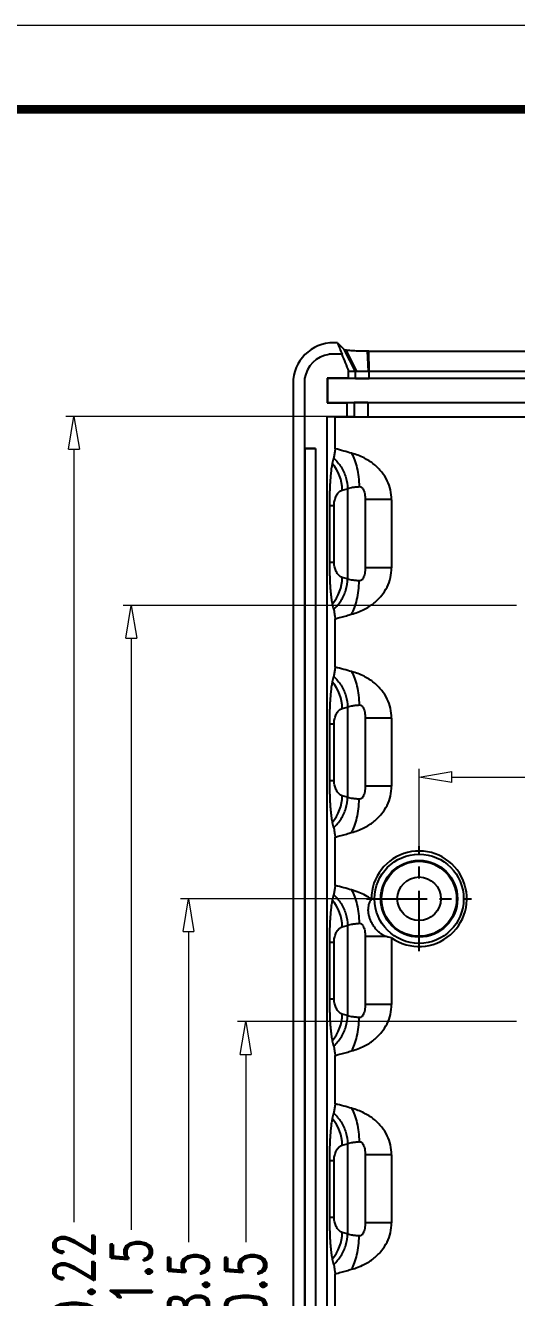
# Model space of a CAD drawing. Header units: millimetres. Extents: x 2279 to 2636, y 1024 to 1272.
# Drawn here: x 2530.6 to 2566.6, y 1179 to 1272.2 of the extents above; entities that cross this region are included whole.
import ezdxf

# ---------------------------------------------------------------- set-up
doc = ezdxf.new("R2010")
doc.units = ezdxf.units.MM
doc.linetypes.add('CENTER', pattern=[50.8, 31.75, -6.35, 6.35, -6.35])
doc.layers.add('dim', color=82, linetype='Continuous', lineweight=9)
doc.layers.add('from', color=7, linetype='Continuous', lineweight=13)
doc.styles.add('ROMAND', font='romand.shx', dxfattribs={"width": 0.75, "bigfont": 'gbcbig.shx'})
doc.dimstyles.new('YanXiu', dxfattribs={"dimtxt": 2.5, "dimasz": 2.2, "dimexe": 1, "dimexo": 0, "dimgap": 0.66, "dimtad": 0, "dimzin": 9, "dimdsep": 46, "dimtxsty": 'ROMAND', "dimblk": 'CLOSEDBLANK', "dimcen": 0, "dimclrd": 3, "dimclre": 3, "dimclrt": 7, "dimazin": 2, "dimtfac": 1, "dimtofl": 0, "dimtmove": 0, "dimatfit": 3, "dimldrblk": 'CLOSEDBLANK', "dimfxl": 1, "dimlwd": 5, "dimlwe": 5, "dimarcsym": 0})

# ---------------------------------------------------------------- blocks, each defined once
blk = doc.blocks.new('_ClosedBlank')
at = {"color": 0, "linetype": 'ByBlock', "lineweight": -2}
for p, q in [((-1, 0.167), (0, 0)), ((-1, 0.167), (-1, -0.167)), ((0, 0), (-1, -0.167))]:
    blk.add_line(p, q, dxfattribs=at)
blk = doc.blocks.new('*D30')
at = {"layer": 'Defpoints', "color": 0}
for p in [(1267.355, 960.876), (1217.355, 955.806), (1267.355, 955.806)]:
    blk.add_point(p, dxfattribs=at)
at = {"layer": 'dim', "color": 3, "lineweight": 5}
for p, q in [((1217.355, 955.806), (1217.355, 961.476)), ((1267.355, 955.806), (1267.355, 961.476)), ((1219.755, 960.876), (1239.934, 960.876)), ((1264.955, 960.876), (1244.776, 960.876))]:
    blk.add_line(p, q, dxfattribs=at)
at = {"layer": 'dim', "color": 3, "lineweight": 5, "xscale": 2.4, "yscale": 2.4, "zscale": 2.4, "rotation": 180}
blk.add_blockref('_ClosedBlank', (1217.355, 960.876), dxfattribs=at)
at = {"layer": 'dim', "color": 3, "lineweight": 5, "xscale": 2.4, "yscale": 2.4, "zscale": 2.4}
blk.add_blockref('_ClosedBlank', (1267.355, 960.876), dxfattribs=at)
at = {"layer": 'dim', "color": 7, "insert": (1242.355, 960.876), "char_height": 3, "attachment_point": 5, "style": 'ROMAND'}
blk.add_mtext('50', dxfattribs=at)
blk = doc.blocks.new('*D26')
at = {"layer": 'Defpoints', "color": 0}
for p in [(1213.505, 951.956), (1200.439, 893.456), (1213.505, 893.456)]:
    blk.add_point(p, dxfattribs=at)
at = {"layer": 'dim', "color": 3, "lineweight": 5}
for p, q in [((1213.505, 951.956), (1199.84, 951.956)), ((1200.439, 949.556), (1200.439, 926.788)), ((1200.439, 895.856), (1200.439, 918.624)), ((1213.505, 893.456), (1199.84, 893.456))]:
    blk.add_line(p, q, dxfattribs=at)
at = {"layer": 'dim', "color": 3, "lineweight": 5, "xscale": 2.4, "yscale": 2.4, "zscale": 2.4}
for p, rotation in [((1200.439, 951.956), 90), ((1200.439, 893.456), 270)]:
    blk.add_blockref('_ClosedBlank', p, dxfattribs=dict(at, rotation=rotation))
at = {"layer": 'dim', "color": 7, "insert": (1200.439, 922.706), "char_height": 3, "attachment_point": 5, "rotation": 90, "style": 'ROMAND'}
blk.add_mtext('58.5', dxfattribs=at)
blk = doc.blocks.new('*D27')
at = {"layer": 'Defpoints', "color": 0}
for p in [(1224.505, 973.456), (1196.239, 871.956), (1224.505, 871.956)]:
    blk.add_point(p, dxfattribs=at)
at = {"layer": 'dim', "color": 3, "lineweight": 5}
for p, q in [((1224.505, 973.456), (1195.64, 973.456)), ((1196.239, 971.056), (1196.239, 927.698)), ((1196.239, 874.356), (1196.239, 917.713)), ((1224.505, 871.956), (1195.64, 871.956))]:
    blk.add_line(p, q, dxfattribs=at)
at = {"layer": 'dim', "color": 3, "lineweight": 5, "xscale": 2.4, "yscale": 2.4, "zscale": 2.4}
for p, rotation in [((1196.239, 973.456), 90), ((1196.239, 871.956), 270)]:
    blk.add_blockref('_ClosedBlank', p, dxfattribs=dict(at, rotation=rotation))
at = {"layer": 'dim', "color": 7, "insert": (1196.239, 922.706), "char_height": 3, "attachment_point": 5, "rotation": 90, "style": 'ROMAND'}
blk.add_mtext('101.5', dxfattribs=at)
blk = doc.blocks.new('*D28')
at = {"layer": 'Defpoints', "color": 0}
for p in [(1210.608, 987.306), (1192.039, 857.086), (1210.625, 857.086)]:
    blk.add_point(p, dxfattribs=at)
at = {"layer": 'dim', "color": 3, "lineweight": 5}
for p, q in [((1210.608, 987.306), (1191.44, 987.306)), ((1192.039, 984.906), (1192.039, 928.26)), ((1192.039, 859.486), (1192.039, 916.132)), ((1210.625, 857.086), (1191.44, 857.086))]:
    blk.add_line(p, q, dxfattribs=at)
at = {"layer": 'dim', "color": 3, "lineweight": 5, "xscale": 2.4, "yscale": 2.4, "zscale": 2.4}
for p, rotation in [((1192.039, 987.306), 90), ((1192.039, 857.086), 270)]:
    blk.add_blockref('_ClosedBlank', p, dxfattribs=dict(at, rotation=rotation))
at = {"layer": 'dim', "color": 7, "insert": (1192.039, 922.196), "char_height": 3, "attachment_point": 5, "rotation": 90, "style": 'ROMAND'}
blk.add_mtext('130.22', dxfattribs=at)
blk = doc.blocks.new('*D25')
at = {"layer": 'Defpoints', "color": 0}
for p in [(1224.505, 942.956), (1204.639, 902.456), (1224.505, 902.456)]:
    blk.add_point(p, dxfattribs=at)
at = {"layer": 'dim', "color": 3, "lineweight": 5}
for p, q in [((1224.505, 942.956), (1204.04, 942.956)), ((1204.639, 940.556), (1204.639, 926.788)), ((1204.639, 904.856), (1204.639, 918.624)), ((1224.505, 902.456), (1204.04, 902.456))]:
    blk.add_line(p, q, dxfattribs=at)
at = {"layer": 'dim', "color": 3, "lineweight": 5, "xscale": 2.4, "yscale": 2.4, "zscale": 2.4}
for p, rotation in [((1204.639, 942.956), 90), ((1204.639, 902.456), 270)]:
    blk.add_blockref('_ClosedBlank', p, dxfattribs=dict(at, rotation=rotation))
at = {"layer": 'dim', "color": 7, "insert": (1204.639, 922.706), "char_height": 3, "attachment_point": 5, "rotation": 90, "style": 'ROMAND'}
blk.add_mtext('40.5', dxfattribs=at)
blk = doc.blocks.new('A$C49AF55C9')
at = {"color": 7, "linetype": 'Continuous'}
for p, q in [((20.82, 151.465), (20.562, 151.465)), ((20.82, 151.465), (21.32, 150.965)), ((20.201, 150.61), (20.201, 150.615)), ((21.162, 150.615), (20.201, 150.615)), ((22.159, 149.365), (21.32, 150.965)), ((22.251, 149.365), (21.454, 150.933)), ((23.095, 149.365), (23.031, 150.856)), ((23.158, 149.365), (23.118, 150.855)), ((23.118, 150.855), (80.514, 150.855)), ((21.645, 148.865), (21.645, 149.365)), ((22.159, 149.365), (21.645, 149.365)), ((22.159, 148.848), (22.159, 149.365)), ((80.536, 149.365), (23.095, 149.365)), ((23.158, 148.846), (23.158, 149.365)), ((17.566, 148.469), (17.566, 14.461)), ((18.416, 148.83), (18.416, 14.1)), ((18.42, 148.83), (18.416, 148.83)), ((20.066, 148.865), (20.066, 147.065)), ((20.066, 148.865), (20.086, 148.844)), ((21.645, 148.865), (20.066, 148.865)), ((20.086, 148.844), (20.086, 147.085)), ((83.545, 148.844), (20.086, 148.844)), ((21.645, 148.865), (22.159, 148.848)), ((20.066, 147.065), (20.086, 147.085)), ((20.066, 147.065), (21.545, 147.065)), ((20.086, 147.085), (83.545, 147.085)), ((21.545, 147.065), (22.059, 147.082)), ((21.545, 146.065), (21.545, 147.065)), ((22.059, 147.082), (22.059, 146.039)), ((23.057, 147.084), (23.057, 146.037)), ((20.043, 146.065), (20.043, 16.865)), ((20.043, 146.065), (20.659, 146.034)), ((20.043, 146.065), (21.545, 146.065)), ((20.659, 143.688), (20.659, 146.034)), ((20.659, 146.034), (82.973, 146.034)), ((22.059, 146.039), (21.545, 146.065)), ((18.429, 143.706), (18.42, 143.715)), ((18.42, 143.715), (19.216, 143.715)), ((18.429, 143.706), (18.429, 19.223)), ((19.207, 143.706), (18.429, 143.706)), ((19.216, 143.715), (19.207, 143.706)), ((19.207, 143.706), (19.207, 19.223)), ((19.216, 143.715), (19.216, 19.215)), ((21.178, 140.663), (21.561, 140.758)), ((21.561, 140.758), (21.561, 134.171)), ((22.865, 139.962), (22.865, 134.968)), ((24.794, 139.962), (22.865, 139.962)), ((24.794, 139.961), (24.794, 134.969)), ((20.239, 139.537), (20.239, 135.393)), ((20.239, 139.537), (20.578, 139.537)), ((20.578, 135.393), (20.578, 139.537)), ((20.239, 135.393), (20.578, 135.393)), ((21.561, 134.171), (21.178, 134.267)), ((24.794, 134.968), (22.865, 134.968)), ((20.659, 127.688), (20.659, 131.241)), ((21.178, 124.663), (21.561, 124.758)), ((21.561, 124.758), (21.561, 118.171)), ((20.239, 123.537), (20.239, 119.393)), ((20.239, 123.537), (20.578, 123.537)), ((20.578, 119.393), (20.578, 123.537)), ((22.865, 123.962), (22.865, 118.968)), ((24.794, 123.962), (22.865, 123.962)), ((24.794, 123.961), (24.794, 118.969)), ((20.239, 119.393), (20.578, 119.393)), ((24.794, 118.968), (22.865, 118.968)), ((21.561, 118.171), (21.178, 118.267)), ((20.659, 111.688), (20.659, 115.241)), ((21.178, 108.663), (21.561, 108.758)), ((21.561, 108.758), (21.561, 102.171)), ((20.239, 107.537), (20.239, 103.393)), ((20.239, 107.537), (20.578, 107.537)), ((20.578, 103.393), (20.578, 107.537)), ((22.865, 107.962), (22.865, 102.968)), ((24.357, 107.962), (22.865, 107.962)), ((24.794, 107.858), (24.794, 102.969)), ((20.239, 103.393), (20.578, 103.393)), ((24.794, 102.968), (22.865, 102.968)), ((21.561, 102.171), (21.178, 102.267)), ((20.659, 95.688), (20.659, 99.241)), ((21.178, 92.663), (21.561, 92.758)), ((21.561, 92.758), (21.561, 86.171)), ((20.239, 91.537), (20.239, 87.393)), ((20.239, 91.537), (20.578, 91.537)), ((20.578, 87.393), (20.578, 91.537)), ((22.865, 91.962), (22.865, 86.968)), ((24.794, 91.962), (22.865, 91.962)), ((24.794, 91.961), (24.794, 86.969)), ((20.239, 87.393), (20.578, 87.393)), ((24.794, 86.968), (22.865, 86.968)), ((21.561, 86.171), (21.178, 86.267)), ((20.659, 79.688), (20.659, 83.241))]:
    blk.add_line(p, q, dxfattribs=at)
at = {"color": 1, "linetype": 'CENTER', "ltscale": 0.14}
for p, q in [((26.816, 106.865), (26.816, 114.565)), ((22.966, 110.715), (30.666, 110.715))]:
    blk.add_line(p, q, dxfattribs=at)
at = {"color": 7, "linetype": 'Continuous'}
for radius in [3.267, 2.814, 2.75, 1.6]:
    blk.add_circle((26.816, 110.715), radius, dxfattribs=at)
for centre, radius, start, end in [((264.028, 248.826), 261.972, 201.81732, 202.0177), ((20.533, 148.497), 2.139, 98.93135, 171.06865), ((20.104, 154.994), 4.505, 283.34349, 283.58226), ((267.769, 249.125), 265.573, 201.77422, 202.0639), ((23.118, 161.623), 10.767, 269.53729, 269.99894), ((28.126, 140.773), 7.899, 163.61514, 166.48616), ((18.12, 140.633), 3.058, 0.55239, 40.47956), ((18.12, 134.296), 3.058, 319.52043, 359.44762), ((28.126, 134.157), 7.899, 193.51382, 196.3849), ((28.126, 124.773), 7.899, 163.61514, 166.48616), ((18.12, 124.633), 3.058, 0.55239, 40.47956), ((18.12, 118.296), 3.058, 319.52043, 359.44762), ((28.126, 118.157), 7.899, 193.51382, 196.3849), ((26.816, 110.715), 3.5, 234.71973, 180.36782), ((28.126, 108.773), 7.899, 163.61514, 166.48616), ((18.12, 108.633), 3.058, 0.55239, 40.47956), ((18.12, 102.296), 3.058, 319.52043, 359.44762), ((28.126, 102.157), 7.899, 193.51382, 196.3849), ((28.126, 92.773), 7.899, 163.61514, 166.48616), ((18.12, 92.633), 3.058, 0.55239, 40.47956), ((18.12, 86.296), 3.058, 319.52043, 359.44762), ((28.126, 86.157), 7.899, 193.51382, 196.3849)]:
    blk.add_arc(centre, radius, start, end, dxfattribs=at)
for centre, major_axis, ratio, start_param, end_param in [((20.57, 148.461), (2.127, -2.127), 0.997265, 2.357564, 3.925621), ((23.158, 148.848), (1, 0), 0.001745, -3.089233, -1.570796), ((23.057, 147.082), (1, 0), 0.001745, 1.570796, 3.089233), ((23.057, 146.039), (1, 0), 0.002618, -3.089233, -1.570796)]:
    blk.add_ellipse(centre, major_axis=major_axis, ratio=ratio, start_param=start_param, end_param=end_param, dxfattribs=at)
for points, start_tangent, end_tangent in [([(21.32, 150.965), (21.334, 150.957), (21.361, 150.949), (21.401, 150.941), (21.454, 150.933)], (0.707107, -0.707107), (0.992047, -0.125869)), ([(21.454, 150.933), (21.71, 150.908), (22.087, 150.883), (22.547, 150.865), (23.031, 150.856)], (0.992047, -0.12587), (0.999967, -0.00811)), ([(22.251, 149.365), (22.188, 149.364), (22.159, 149.365)], (-1, -0.000093), (-1, 0)), ([(23.095, 149.365), (22.748, 149.364), (22.454, 149.364), (22.251, 149.365)], (-1, -0.000025), (-1, -0.000093)), ([(20.659, 143.688), (20.637, 143.555), (20.615, 143.403), (20.593, 143.248), (20.571, 143.106), (20.548, 143.001)], (-0.177872, -0.984054), (-0.282803, -0.959178)), ([(21.862, 143.362), (21.29, 143.525), (20.659, 143.688)], (-0.965048, 0.262073), (-0.975327, 0.220767)), ([(20.548, 143.001), (21.09, 142.36), (21.436, 141.592), (21.561, 140.758)], (0.745251, -0.666784), (0.009663, -0.999953)), ([(21.862, 143.363), (22.086, 142.883), (22.259, 142.294), (22.373, 141.627), (22.42, 140.92)], (0.5084, -0.861121), (0.018613, -0.999827)), ([(24.794, 139.961), (24.713, 140.675), (24.474, 141.351), (24.075, 141.981), (23.51, 142.546), (22.773, 143.017), (21.862, 143.362)], (-0.000413, 1), (-0.965073, 0.261979)), ([(20.446, 142.619), (20.416, 142.474), (20.388, 142.308), (20.364, 142.127), (20.342, 141.933), (20.322, 141.73), (20.305, 141.516), (20.29, 141.297), (20.277, 141.077), (20.266, 140.86), (20.258, 140.647), (20.251, 140.434), (20.246, 140.219), (20.242, 139.998), (20.24, 139.769), (20.239, 139.537)], (-0.234173, -0.972195), (-0.000279, -1)), ([(21.561, 140.758), (21.672, 140.809), (21.86, 140.855), (22.114, 140.892), (22.42, 140.92)], (0.799047, 0.601269), (0.997748, 0.067073)), ([(22.42, 140.92), (22.53, 140.902), (22.627, 140.835), (22.71, 140.722), (22.777, 140.569), (22.826, 140.385), (22.855, 140.179), (22.865, 139.962)], (0.997795, 0.066371), (0.000046, -1)), ([(20.578, 139.537), (20.585, 139.692), (20.608, 139.855), (20.648, 140.015), (20.702, 140.165), (20.77, 140.304), (20.852, 140.427), (20.947, 140.531), (21.056, 140.612), (21.178, 140.663)], (0.000132, 1), (0.97029, 0.241944)), ([(20.239, 135.393), (20.241, 135.113), (20.244, 134.843), (20.249, 134.584), (20.256, 134.33), (20.266, 134.078), (20.278, 133.824), (20.293, 133.571), (20.312, 133.325), (20.332, 133.09), (20.356, 132.868), (20.382, 132.661), (20.412, 132.473), (20.446, 132.311)], (0.000279, -1), (0.234174, -0.972195)), ([(21.178, 134.267), (21.056, 134.317), (20.947, 134.398), (20.852, 134.503), (20.77, 134.626), (20.702, 134.764), (20.648, 134.914), (20.608, 135.074), (20.585, 135.238), (20.578, 135.393)], (-0.97029, 0.241943), (-0.000131, 1)), ([(21.862, 131.567), (22.765, 131.909), (23.499, 132.374), (24.065, 132.935), (24.464, 133.56), (24.711, 134.247), (24.794, 134.969)], (0.965074, 0.261977), (0.000413, 1)), ([(22.865, 134.968), (22.855, 134.75), (22.826, 134.544), (22.777, 134.36), (22.71, 134.208), (22.627, 134.095), (22.53, 134.028), (22.42, 134.01)], (-0.000046, -1), (-0.997795, 0.066368)), ([(20.548, 131.929), (21.09, 132.57), (21.436, 133.338), (21.561, 134.171)], (0.745251, 0.666784), (0.009663, 0.999953)), ([(22.42, 134.01), (22.115, 134.037), (21.861, 134.075), (21.672, 134.12), (21.561, 134.171)], (-0.997748, 0.067069), (-0.799023, 0.601301)), ([(21.862, 131.567), (22.085, 132.046), (22.259, 132.636), (22.373, 133.303), (22.42, 134.01)], (0.508416, 0.861111), (0.018622, 0.999827)), ([(20.548, 131.929), (20.565, 131.854), (20.58, 131.766), (20.594, 131.673), (20.607, 131.58), (20.62, 131.489), (20.633, 131.401), (20.646, 131.318), (20.659, 131.241)], (0.282804, -0.959178), (0.177871, -0.984054)), ([(20.659, 131.241), (21.087, 131.349), (21.487, 131.461), (21.862, 131.567)], (0.975327, 0.220766), (0.965047, 0.262078)), ([(20.659, 127.688), (20.637, 127.555), (20.615, 127.403), (20.593, 127.248), (20.571, 127.106), (20.548, 127.001)], (-0.177872, -0.984054), (-0.282803, -0.959178)), ([(20.548, 127.001), (21.09, 126.36), (21.436, 125.592), (21.561, 124.758)], (0.745251, -0.666784), (0.009663, -0.999953)), ([(21.862, 127.362), (21.29, 127.525), (20.659, 127.688)], (-0.965048, 0.262073), (-0.975327, 0.220767)), ([(21.862, 127.363), (22.086, 126.883), (22.259, 126.294), (22.373, 125.627), (22.42, 124.92)], (0.5084, -0.861121), (0.018613, -0.999827)), ([(24.794, 123.961), (24.713, 124.675), (24.474, 125.351), (24.075, 125.981), (23.51, 126.546), (22.773, 127.017), (21.862, 127.362)], (-0.000413, 1), (-0.965073, 0.261979)), ([(20.446, 126.619), (20.416, 126.474), (20.388, 126.308), (20.364, 126.127), (20.342, 125.933), (20.322, 125.73), (20.305, 125.516), (20.29, 125.297), (20.277, 125.077), (20.266, 124.86), (20.258, 124.647), (20.251, 124.434), (20.246, 124.219), (20.242, 123.998), (20.24, 123.769), (20.239, 123.537)], (-0.234173, -0.972195), (-0.000279, -1)), ([(21.561, 124.758), (21.672, 124.809), (21.86, 124.855), (22.114, 124.892), (22.42, 124.92)], (0.799047, 0.601269), (0.997748, 0.067073)), ([(22.42, 124.92), (22.53, 124.902), (22.627, 124.835), (22.71, 124.722), (22.777, 124.569), (22.826, 124.385), (22.855, 124.179), (22.865, 123.962)], (0.997795, 0.066371), (0.000046, -1)), ([(20.578, 123.537), (20.585, 123.692), (20.608, 123.855), (20.648, 124.015), (20.702, 124.165), (20.77, 124.304), (20.852, 124.427), (20.947, 124.531), (21.056, 124.612), (21.178, 124.663)], (0.000132, 1), (0.97029, 0.241944)), ([(20.239, 119.393), (20.241, 119.113), (20.244, 118.843), (20.249, 118.584), (20.256, 118.33), (20.266, 118.078), (20.278, 117.824), (20.293, 117.571), (20.312, 117.325), (20.332, 117.09), (20.356, 116.868), (20.382, 116.661), (20.412, 116.473), (20.446, 116.311)], (0.000279, -1), (0.234174, -0.972195)), ([(21.178, 118.267), (21.056, 118.317), (20.947, 118.398), (20.852, 118.503), (20.77, 118.626), (20.702, 118.764), (20.648, 118.914), (20.608, 119.074), (20.585, 119.238), (20.578, 119.393)], (-0.97029, 0.241943), (-0.000131, 1)), ([(21.862, 115.567), (22.765, 115.909), (23.499, 116.374), (24.065, 116.935), (24.464, 117.56), (24.711, 118.247), (24.794, 118.969)], (0.965074, 0.261977), (0.000413, 1)), ([(22.865, 118.968), (22.855, 118.75), (22.826, 118.544), (22.777, 118.36), (22.71, 118.208), (22.627, 118.095), (22.53, 118.028), (22.42, 118.01)], (-0.000046, -1), (-0.997795, 0.066368)), ([(20.548, 115.929), (21.09, 116.57), (21.436, 117.338), (21.561, 118.171)], (0.745251, 0.666784), (0.009663, 0.999953)), ([(22.42, 118.01), (22.115, 118.037), (21.861, 118.075), (21.672, 118.12), (21.561, 118.171)], (-0.997748, 0.067069), (-0.799023, 0.601301)), ([(21.862, 115.567), (22.085, 116.046), (22.259, 116.636), (22.373, 117.303), (22.42, 118.01)], (0.508416, 0.861111), (0.018622, 0.999827)), ([(20.548, 115.929), (20.565, 115.854), (20.58, 115.766), (20.594, 115.673), (20.607, 115.58), (20.62, 115.489), (20.633, 115.401), (20.646, 115.318), (20.659, 115.241)], (0.282804, -0.959178), (0.177871, -0.984054)), ([(20.659, 115.241), (21.087, 115.349), (21.487, 115.461), (21.862, 115.567)], (0.975327, 0.220766), (0.965047, 0.262078)), ([(20.659, 111.688), (20.637, 111.555), (20.615, 111.403), (20.593, 111.248), (20.571, 111.106), (20.548, 111.001)], (-0.177872, -0.984054), (-0.282803, -0.959178)), ([(20.548, 111.001), (21.09, 110.36), (21.436, 109.592), (21.561, 108.758)], (0.745251, -0.666784), (0.009663, -0.999953)), ([(21.862, 111.362), (21.29, 111.525), (20.659, 111.688)], (-0.965048, 0.262073), (-0.975327, 0.220767)), ([(21.862, 111.363), (22.086, 110.883), (22.259, 110.294), (22.373, 109.627), (22.42, 108.92)], (0.5084, -0.861121), (0.018613, -0.999827)), ([(23.316, 110.692), (22.889, 110.956), (22.405, 111.182), (21.862, 111.362)], (-0.816908, 0.576768), (-0.965073, 0.261979)), ([(20.446, 110.619), (20.416, 110.474), (20.388, 110.308), (20.364, 110.127), (20.342, 109.933), (20.322, 109.73), (20.305, 109.516), (20.29, 109.297), (20.277, 109.077), (20.266, 108.86), (20.258, 108.647), (20.251, 108.434), (20.246, 108.219), (20.242, 107.998), (20.24, 107.769), (20.239, 107.537)], (-0.234173, -0.972195), (-0.000279, -1)), ([(24.358, 107.961), (24.158, 108.061), (23.962, 108.194), (23.764, 108.37), (23.586, 108.574), (23.432, 108.798), (23.304, 109.034), (23.204, 109.279), (23.135, 109.524), (23.097, 109.766), (23.092, 109.996), (23.117, 110.206), (23.165, 110.393), (23.233, 110.555), (23.316, 110.692)], (-0.923886, 0.382667), (0.57898, 0.815342)), ([(20.578, 107.537), (20.585, 107.692), (20.608, 107.855), (20.648, 108.015), (20.702, 108.165), (20.77, 108.304), (20.852, 108.427), (20.947, 108.531), (21.056, 108.612), (21.178, 108.663)], (0.000132, 1), (0.97029, 0.241944)), ([(21.561, 108.758), (21.672, 108.809), (21.86, 108.855), (22.114, 108.892), (22.42, 108.92)], (0.799047, 0.601269), (0.997748, 0.067073)), ([(22.42, 108.92), (22.53, 108.902), (22.627, 108.835), (22.71, 108.722), (22.777, 108.569), (22.826, 108.385), (22.855, 108.179), (22.865, 107.962)], (0.997795, 0.066371), (0.000046, -1)), ([(24.794, 107.858), (24.572, 107.891), (24.357, 107.962)], (-0.998604, 0.052824), (-0.923891, 0.382656)), ([(20.239, 103.393), (20.241, 103.113), (20.244, 102.843), (20.249, 102.584), (20.256, 102.33), (20.266, 102.078), (20.278, 101.824), (20.293, 101.571), (20.312, 101.325), (20.332, 101.09), (20.356, 100.868), (20.382, 100.661), (20.412, 100.473), (20.446, 100.311)], (0.000279, -1), (0.234174, -0.972195)), ([(21.178, 102.267), (21.056, 102.317), (20.947, 102.398), (20.852, 102.503), (20.77, 102.626), (20.702, 102.764), (20.648, 102.914), (20.608, 103.074), (20.585, 103.238), (20.578, 103.393)], (-0.97029, 0.241943), (-0.000131, 1)), ([(21.862, 99.567), (22.765, 99.909), (23.499, 100.374), (24.065, 100.935), (24.464, 101.56), (24.711, 102.247), (24.794, 102.969)], (0.965074, 0.261977), (0.000413, 1)), ([(22.865, 102.968), (22.855, 102.75), (22.826, 102.544), (22.777, 102.36), (22.71, 102.208), (22.627, 102.095), (22.53, 102.028), (22.42, 102.01)], (-0.000046, -1), (-0.997795, 0.066368)), ([(20.548, 99.929), (21.09, 100.57), (21.436, 101.338), (21.561, 102.171)], (0.745251, 0.666784), (0.009663, 0.999953)), ([(22.42, 102.01), (22.115, 102.037), (21.861, 102.075), (21.672, 102.12), (21.561, 102.171)], (-0.997748, 0.067069), (-0.799023, 0.601301)), ([(21.862, 99.567), (22.085, 100.046), (22.259, 100.636), (22.373, 101.303), (22.42, 102.01)], (0.508416, 0.861111), (0.018622, 0.999827)), ([(20.548, 99.929), (20.565, 99.854), (20.58, 99.766), (20.594, 99.673), (20.607, 99.58), (20.62, 99.489), (20.633, 99.401), (20.646, 99.318), (20.659, 99.241)], (0.282804, -0.959178), (0.177871, -0.984054)), ([(20.659, 99.241), (21.087, 99.349), (21.487, 99.461), (21.862, 99.567)], (0.975327, 0.220766), (0.965047, 0.262078)), ([(20.659, 95.688), (20.637, 95.555), (20.615, 95.403), (20.593, 95.248), (20.571, 95.106), (20.548, 95.001)], (-0.177872, -0.984054), (-0.282803, -0.959178)), ([(21.862, 95.362), (21.29, 95.525), (20.659, 95.688)], (-0.965048, 0.262073), (-0.975327, 0.220767)), ([(21.862, 95.363), (22.086, 94.883), (22.259, 94.294), (22.373, 93.627), (22.42, 92.92)], (0.5084, -0.861121), (0.018613, -0.999827)), ([(24.794, 91.961), (24.713, 92.675), (24.474, 93.351), (24.075, 93.981), (23.51, 94.546), (22.773, 95.017), (21.862, 95.362)], (-0.000413, 1), (-0.965073, 0.261979)), ([(20.446, 94.619), (20.416, 94.474), (20.388, 94.308), (20.364, 94.127), (20.342, 93.933), (20.322, 93.73), (20.305, 93.516), (20.29, 93.297), (20.277, 93.077), (20.266, 92.86), (20.258, 92.647), (20.251, 92.434), (20.246, 92.219), (20.242, 91.998), (20.24, 91.769), (20.239, 91.537)], (-0.234173, -0.972195), (-0.000279, -1)), ([(20.548, 95.001), (21.09, 94.36), (21.436, 93.592), (21.561, 92.758)], (0.745251, -0.666784), (0.009663, -0.999953)), ([(20.578, 91.537), (20.585, 91.692), (20.608, 91.855), (20.648, 92.015), (20.702, 92.165), (20.77, 92.304), (20.852, 92.427), (20.947, 92.531), (21.056, 92.612), (21.178, 92.663)], (0.000132, 1), (0.97029, 0.241944)), ([(21.561, 92.758), (21.672, 92.809), (21.86, 92.855), (22.114, 92.892), (22.42, 92.92)], (0.799047, 0.601269), (0.997748, 0.067073)), ([(22.42, 92.92), (22.53, 92.902), (22.627, 92.835), (22.71, 92.722), (22.777, 92.569), (22.826, 92.385), (22.855, 92.179), (22.865, 91.962)], (0.997795, 0.066371), (0.000046, -1)), ([(20.239, 87.393), (20.241, 87.113), (20.244, 86.843), (20.249, 86.584), (20.256, 86.33), (20.266, 86.078), (20.278, 85.824), (20.293, 85.571), (20.312, 85.325), (20.332, 85.09), (20.356, 84.868), (20.382, 84.661), (20.412, 84.473), (20.446, 84.311)], (0.000279, -1), (0.234174, -0.972195)), ([(21.178, 86.267), (21.056, 86.317), (20.947, 86.398), (20.852, 86.503), (20.77, 86.626), (20.702, 86.764), (20.648, 86.914), (20.608, 87.074), (20.585, 87.238), (20.578, 87.393)], (-0.97029, 0.241943), (-0.000131, 1)), ([(21.862, 83.567), (22.765, 83.909), (23.499, 84.374), (24.065, 84.935), (24.464, 85.56), (24.711, 86.247), (24.794, 86.969)], (0.965074, 0.261977), (0.000413, 1)), ([(22.865, 86.968), (22.855, 86.75), (22.826, 86.544), (22.777, 86.36), (22.71, 86.208), (22.627, 86.095), (22.53, 86.028), (22.42, 86.01)], (-0.000046, -1), (-0.997795, 0.066368)), ([(20.548, 83.929), (21.09, 84.57), (21.436, 85.338), (21.561, 86.171)], (0.745251, 0.666784), (0.009663, 0.999953)), ([(22.42, 86.01), (22.115, 86.037), (21.861, 86.075), (21.672, 86.12), (21.561, 86.171)], (-0.997748, 0.067069), (-0.799023, 0.601301)), ([(21.862, 83.567), (22.085, 84.046), (22.259, 84.636), (22.373, 85.303), (22.42, 86.01)], (0.508416, 0.861111), (0.018622, 0.999827)), ([(20.548, 83.929), (20.565, 83.854), (20.58, 83.766), (20.594, 83.673), (20.607, 83.58), (20.62, 83.489), (20.633, 83.401), (20.646, 83.318), (20.659, 83.241)], (0.282804, -0.959178), (0.177871, -0.984054)), ([(20.659, 83.241), (21.087, 83.349), (21.487, 83.461), (21.862, 83.567)], (0.975327, 0.220766), (0.965047, 0.262078))]:
    blk.add_spline(points, degree=3, dxfattribs=dict(at, start_tangent=start_tangent, end_tangent=end_tangent))
at = {"layer": 'dim'}
for base, p1, p2, picture, middle in [((1.5, 15.845), (20.069, 146.065), (20.086, 15.845), '*D28', (1.5, 80.955)), ((5.7, 30.715), (33.966, 132.215), (33.966, 30.715), '*D27', (5.7, 81.465)), ((9.9, 52.215), (22.966, 110.715), (22.966, 52.215), '*D26', (9.9, 81.465)), ((14.1, 61.215), (33.966, 101.715), (33.966, 61.215), '*D25', (14.1, 81.465))]:
    dim = blk.add_linear_dim(base=base, p1=p1, p2=p2, angle=90, dimstyle='YanXiu', override={"dimtxt": 3, "dimasz": 2.4, "dimexe": 0.5997, "dimgap": 0.5997, "dimzin": 8}, dxfattribs=at)
    dim.commit()
    dim.dimension.update_dxf_attribs({"geometry": picture, "text_midpoint": middle, "insert": (-1190.539, -841.241)})
dim = blk.add_linear_dim(base=(76.816, 119.635), p1=(26.816, 114.565), p2=(76.816, 114.565), dimstyle='YanXiu', override={"dimtxt": 3, "dimasz": 2.4, "dimexe": 0.5997, "dimgap": 0.5997, "dimzin": 8}, dxfattribs=at)
dim.commit()
dim.dimension.update_dxf_attribs({"geometry": '*D30', "text_midpoint": (51.816, 119.635), "insert": (-1190.539, -841.241)})

msp = doc.modelspace()

# ---------------------------------------------------------------- linework, layer by layer
at = {"layer": 'from'}
msp.add_lwpolyline([(2279.226, 1024.306), (2635.926, 1024.306), (2635.926, 1272.181), (2279.226, 1272.181)], close=True, dxfattribs=at)
at = {"layer": 'from', "const_width": 0.615}
msp.add_lwpolyline([(2285.373, 1030.454), (2285.373, 1266.033), (2629.778, 1266.033), (2629.778, 1030.454), (2285.373, 1030.454)], dxfattribs=at)

# ---------------------------------------------------------------- block references
msp.add_blockref('A$C49AF55C9', (2532.658, 1097.469))

doc.saveas('drawing.dxf')
